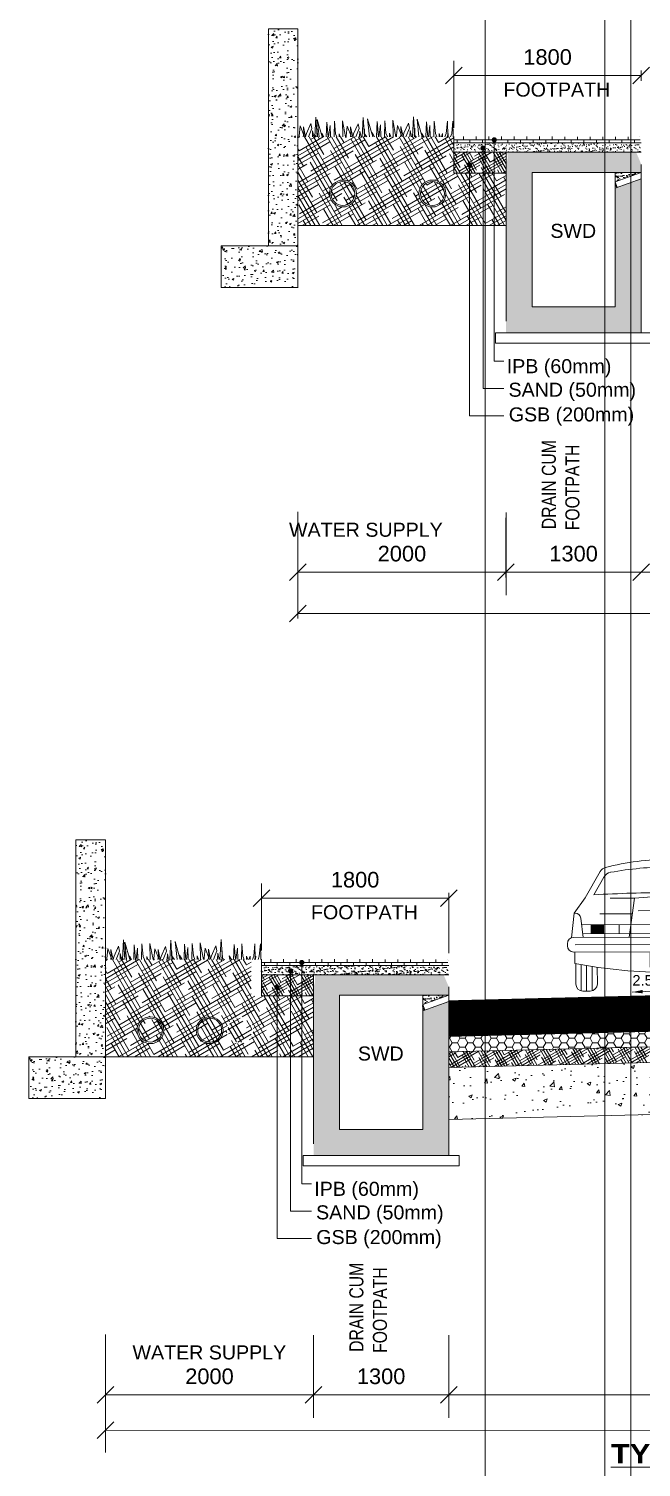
# Model space of a CAD drawing. Header units: inches. Extents: x 1863003 to 1881330, y 133141 to 515800.
# Drawn here: x 1864855 to 1870742, y 423628 to 437448 of the extents above; entities that cross this region are included whole.
import ezdxf

# ---------------------------------------------------------------- set-up
doc = ezdxf.new("R2010")
doc.units = ezdxf.units.IN
doc.header["$MEASUREMENT"] = 0
doc.layers.get('0').update_dxf_attribs({"color": 4, "linetype": 'ELEC_LINE', "lineweight": 13})
doc.layers.get('Defpoints').update_dxf_attribs({"lineweight": 13})
for name, color, linetype, lineweight in [('DIM', 7, 'Continuous', 13), ('DIMEN', 7, 'Continuous', 13), ('HATCH', 252, 'Continuous', 13)]:
    doc.layers.add(name, color=color, linetype=linetype, lineweight=lineweight)
doc.styles.add('AB', font='ariblk.ttf')
doc.styles.add('ARIAL', font='arial.ttf')
doc.styles.get("Standard").update_dxf_attribs({"font": 'romans.shx'})
doc.linetypes.add('ELEC_LINE', pattern='A,12.7,-5.08,["EL",Standard,S=2.54,R=0,X=-2.54,Y=-1.27],-5.08', length=22.86)
doc.dimstyles.get("Standard").update_dxf_attribs({"dimtxt": 180, "dimasz": 160, "dimexe": 50, "dimexo": 50, "dimgap": 100, "dimtad": 1, "dimdec": 0, "dimzin": 0, "dimdsep": 46, "dimtxsty": 'ARIAL', "dimcen": 0.09, "dimclrd": 256, "dimclre": 256, "dimclrt": 256, "dimadec": 0, "dimazin": 0, "dimtm": 1e-09, "dimtfac": 1, "dimtdec": 0, "dimtofl": 0, "dimtmove": 0, "dimatfit": 3, "dimfxl": 0, "dimtolj": 1, "dimtzin": 0, "dimlwd": 9, "dimlwe": -1, "dimarcsym": 0})

# ---------------------------------------------------------------- blocks, each defined once
blk = doc.blocks.new('_Oblique')
at = {"color": 0, "linetype": 'ByBlock', "lineweight": -2}
blk.add_line((-0.5, -0.5), (0.5, 0.5), dxfattribs=at)
blk = doc.blocks.new('*D45')
at = {"layer": 'Defpoints', "color": 0, "ltscale": 0.02}
for p in [(1870742, 432228), (1870742, 432228), (1875742, 432228)]:
    blk.add_point(p, dxfattribs=at)
at = {"layer": 'DIMEN', "lineweight": 9, "ltscale": 0.02}
blk.add_line((1875742, 432228), (1870742, 432228), dxfattribs=at)
at = {"layer": 'DIMEN', "lineweight": 9, "ltscale": 0.02, "xscale": 160, "yscale": 160, "zscale": 160, "rotation": 180}
blk.add_blockref('_Oblique', (1870742, 432228), dxfattribs=at)
at = {"layer": 'DIMEN', "lineweight": 9, "ltscale": 0.02, "xscale": 160, "yscale": 160, "zscale": 160}
blk.add_blockref('_Oblique', (1875742, 432228), dxfattribs=at)
at = {"layer": 'DIMEN', "ltscale": 0.02, "insert": (1873242, 432405), "char_height": 150, "attachment_point": 5, "style": 'ARIAL'}
blk.add_mtext('\\A1;5000', dxfattribs=at)
blk = doc.blocks.new('*D48')
at = {"layer": 'Defpoints', "color": 0, "ltscale": 0.02}
for p in [(1870742, 436999), (1868942, 436899), (1870742, 436899)]:
    blk.add_point(p, dxfattribs=at)
at = {"layer": 'DIMEN', "ltscale": 0.02}
for p, q in [((1868942, 436949), (1868942, 437049)), ((1870742, 436949), (1870742, 437049))]:
    blk.add_line(p, q, dxfattribs=at)
at = {"layer": 'DIMEN', "lineweight": 9, "ltscale": 0.02}
blk.add_line((1868942, 436999), (1870742, 436999), dxfattribs=at)
at = {"layer": 'DIMEN', "lineweight": 9, "ltscale": 0.02, "xscale": 160, "yscale": 160, "zscale": 160, "rotation": 180}
blk.add_blockref('_Oblique', (1868942, 436999), dxfattribs=at)
at = {"layer": 'DIMEN', "lineweight": 9, "ltscale": 0.02, "xscale": 160, "yscale": 160, "zscale": 160}
blk.add_blockref('_Oblique', (1870742, 436999), dxfattribs=at)
at = {"layer": 'DIMEN', "ltscale": 0.02, "insert": (1869842, 437176), "char_height": 150, "attachment_point": 5, "style": 'ARIAL'}
blk.add_mtext('\\A1;1800', dxfattribs=at)
blk = doc.blocks.new('*D49')
at = {"layer": 'Defpoints', "color": 0, "ltscale": 0.02}
for p in [(1869442, 432228), (1870742, 432228), (1870742, 432228)]:
    blk.add_point(p, dxfattribs=at)
at = {"layer": 'DIMEN', "lineweight": 9, "ltscale": 0.02}
blk.add_line((1869442, 432228), (1870742, 432228), dxfattribs=at)
at = {"layer": 'DIMEN', "lineweight": 9, "ltscale": 0.02, "xscale": 160, "yscale": 160, "zscale": 160, "rotation": 180}
blk.add_blockref('_Oblique', (1869442, 432228), dxfattribs=at)
at = {"layer": 'DIMEN', "lineweight": 9, "ltscale": 0.02, "xscale": 160, "yscale": 160, "zscale": 160}
blk.add_blockref('_Oblique', (1870742, 432228), dxfattribs=at)
at = {"layer": 'DIMEN', "ltscale": 0.02, "insert": (1870092, 432405), "char_height": 150, "attachment_point": 5, "style": 'ARIAL'}
blk.add_mtext('\\A1;1300', dxfattribs=at)
blk = doc.blocks.new('*D50')
at = {"layer": 'Defpoints', "color": 0, "ltscale": 0.02}
for p in [(1867442, 432800), (1869442, 432800), (1869442, 432228)]:
    blk.add_point(p, dxfattribs=at)
at = {"layer": 'DIMEN', "ltscale": 0.02}
for p, q in [((1867442, 432750), (1867442, 432178)), ((1869442, 432750), (1869442, 432178))]:
    blk.add_line(p, q, dxfattribs=at)
at = {"layer": 'DIMEN', "lineweight": 9, "ltscale": 0.02}
blk.add_line((1867442, 432228), (1869442, 432228), dxfattribs=at)
at = {"layer": 'DIMEN', "lineweight": 9, "ltscale": 0.02, "xscale": 160, "yscale": 160, "zscale": 160, "rotation": 180}
blk.add_blockref('_Oblique', (1867442, 432228), dxfattribs=at)
at = {"layer": 'DIMEN', "lineweight": 9, "ltscale": 0.02, "xscale": 160, "yscale": 160, "zscale": 160}
blk.add_blockref('_Oblique', (1869442, 432228), dxfattribs=at)
at = {"layer": 'DIMEN', "ltscale": 0.02, "insert": (1868442, 432405), "char_height": 150, "attachment_point": 5, "style": 'ARIAL'}
blk.add_mtext('\\A1;2000', dxfattribs=at)
blk = doc.blocks.new('*D51')
at = {"layer": 'Defpoints', "color": 0, "ltscale": 0.02}
for p in [(1867442, 432063), (1879442, 432063), (1879442, 431831)]:
    blk.add_point(p, dxfattribs=at)
at = {"layer": 'DIMEN', "ltscale": 0.02}
for p, q in [((1867442, 432013), (1867442, 431781)), ((1879442, 432013), (1879442, 431781))]:
    blk.add_line(p, q, dxfattribs=at)
at = {"layer": 'DIMEN', "lineweight": 9, "ltscale": 0.02}
blk.add_line((1867442, 431831), (1879442, 431831), dxfattribs=at)
at = {"layer": 'DIMEN', "lineweight": 9, "ltscale": 0.02, "xscale": 160, "yscale": 160, "zscale": 160, "rotation": 180}
blk.add_blockref('_Oblique', (1867442, 431831), dxfattribs=at)
at = {"layer": 'DIMEN', "lineweight": 9, "ltscale": 0.02, "xscale": 160, "yscale": 160, "zscale": 160}
blk.add_blockref('_Oblique', (1879442, 431831), dxfattribs=at)
at = {"layer": 'DIMEN', "ltscale": 0.02, "insert": (1873442, 432007), "char_height": 150, "attachment_point": 5, "style": 'ARIAL'}
blk.add_mtext('\\A1;12000', dxfattribs=at)
blk = doc.blocks.new('ca')
at = {"color": 8}
for p, q in [((-28.87, 25.62), (-23.64, 34.63)), ((28.87, 25.62), (23.64, 34.63)), ((-25.85, 26.63), (-22.36, 32.7)), ((25.85, 26.63), (22.36, 32.7)), ((-32.64, 20.39), (-28.87, 25.62)), ((-11.87, 25.46), (-20.19, 25.46)), ((-11.87, 25.46), (-13.81, 12.06)), ((0, 26.33), (-11.87, 25.46)), ((0, 26.33), (11.87, 25.46)), ((0, 21.14), (0, 26.33)), ((11.87, 25.46), (13.81, 12.06)), ((11.87, 25.46), (20.19, 25.46)), ((32.64, 20.39), (28.87, 25.62)), ((-33.58, 11.92), (-32.64, 20.39)), ((-32.64, 20.39), (-32.28, 20.39)), ((-12.64, 20.11), (-23.75, 20.11)), ((0, 21.14), (-10.62, 21.14)), ((0, 21.14), (10.62, 21.14)), ((12.64, 20.11), (23.75, 20.11)), ((32.64, 20.39), (32.28, 20.39)), ((33.58, 11.92), (32.64, 20.39)), ((-30.3, 18.62), (-29.57, 12.06)), ((-30.05, 16.33), (0, 16.33)), ((-26.76, 13.26), (-26.76, 16.33)), ((-22.56, 13.26), (-22.56, 16.33)), ((-17.19, 13.26), (-17.19, 16.33)), ((0, 19.41), (0, 12.06)), ((30.05, 16.33), (0, 16.33)), ((17.19, 13.26), (17.19, 16.33)), ((22.56, 13.26), (22.56, 16.33)), ((26.76, 13.26), (26.76, 16.33)), ((30.3, 18.62), (29.57, 12.06)), ((-34.95, 9.21), (-34.95, 9.91)), ((-32.79, 12.06), (0, 12.06)), ((-29.71, 13.26), (0, 13.26)), ((29.71, 13.26), (0, 13.26)), ((32.79, 12.06), (0, 12.06)), ((34.95, 9.21), (34.95, 9.91)), ((-32.79, 7.05), (0, 7.05)), ((-32.41, 7.05), (-32.41, 3.13)), ((-32.26, 9.56), (0, 9.56)), ((-6.6, 1.76), (-6.6, 6.69)), ((-6.6, 6.69), (0, 6.69)), ((32.26, 9.56), (0, 9.56)), ((32.79, 7.05), (0, 7.05)), ((6.6, 6.69), (0, 6.69)), ((6.6, 1.76), (6.6, 6.69)), ((32.41, 7.05), (32.41, 3.13)), ((-32.09, -3.91), (-32.09, 3.06)), ((-30.28, -6.26), (-30.28, 2.73)), ((-28.4, -6.35), (-28.4, 2.4)), ((-26.52, -6.26), (-26.52, 2.09)), ((-24.71, 1.81), (-24.71, -3.91)), ((0, 1.76), (-6.6, 1.76)), ((0, 1.76), (6.6, 1.76)), ((24.71, 1.81), (24.71, -3.91)), ((26.52, -6.26), (26.52, 2.09)), ((28.4, -6.35), (28.4, 2.4)), ((30.28, -6.26), (30.28, 2.73)), ((32.09, -3.91), (32.09, 3.06)), ((-27.15, -6.35), (-29.66, -6.35)), ((27.15, -6.35), (29.66, -6.35))]:
    blk.add_line(p, q, dxfattribs=at)
for centre, radius, start, end in [((-21.11, 33.15), 2.93, 104.0557, 149.858), ((0, -51.16), 89.85, 90, 104.0557), ((0, -77.34), 113.45, 90, 100.1965), ((0, -51.16), 89.85, 75.9443, 90), ((0, -77.34), 113.45, 79.8035, 90), ((21.11, 33.15), 2.93, 30.142, 75.9443), ((-19.5, 31.06), 3.3, 100.1965, 150.1888), ((19.5, 31.06), 3.3, 29.8112, 79.8035), ((0, -444.78), 472.11, 90, 93.1382), ((0, -444.78), 472.11, 86.8618, 90), ((-32.28, 18.4), 1.99, 6.3627, 90), ((32.28, 18.4), 1.99, 90, 173.6373), ((-32.79, 9.91), 2.16, 90, 180), ((32.79, 9.91), 2.16, 0, 90), ((-32.79, 9.21), 2.16, 180, 270), ((32.79, 9.21), 2.16, 270, 0), ((0, 169.59), 169.59, 258.9833, 270), ((0, 169.59), 169.59, 270, 281.0167), ((-29.66, -3.91), 2.44, 180, 270), ((-27.15, -3.91), 2.44, 270, 0), ((27.15, -3.91), 2.44, 180, 270), ((29.66, -3.91), 2.44, 270, 0)]:
    blk.add_arc(centre, radius, start, end, dxfattribs=at)
for points in [[(-22.56, 13.26), (-22.56, 16.33), (-26.76, 13.26), (-26.76, 16.33)], [(22.56, 13.26), (22.56, 16.33), (26.76, 13.26), (26.76, 16.33)]]:
    blk.add_solid(points, dxfattribs=at)
blk = doc.blocks.new('*D53')
at = {"layer": 'Defpoints', "color": 0, "ltscale": 0.02}
for p in [(1868892, 424323), (1868892, 424323), (1875892, 424323)]:
    blk.add_point(p, dxfattribs=at)
at = {"layer": 'DIMEN', "lineweight": 9, "ltscale": 0.02}
blk.add_line((1875892, 424323), (1868892, 424323), dxfattribs=at)
at = {"layer": 'DIMEN', "lineweight": 9, "ltscale": 0.02, "xscale": 160, "yscale": 160, "zscale": 160, "rotation": 180}
blk.add_blockref('_Oblique', (1868892, 424323), dxfattribs=at)
at = {"layer": 'DIMEN', "lineweight": 9, "ltscale": 0.02, "xscale": 160, "yscale": 160, "zscale": 160}
blk.add_blockref('_Oblique', (1875892, 424323), dxfattribs=at)
at = {"layer": 'DIMEN', "ltscale": 0.02, "insert": (1872392, 424499), "char_height": 150, "attachment_point": 5, "style": 'ARIAL'}
blk.add_mtext('\\A1;7000', dxfattribs=at)
blk = doc.blocks.new('*D54')
at = {"layer": 'Defpoints', "color": 0, "ltscale": 0.02}
for p in [(1865592, 424324), (1879592, 424323), (1879592, 423982)]:
    blk.add_point(p, dxfattribs=at)
at = {"layer": 'DIMEN', "ltscale": 0.02}
for p, q in [((1865592, 424274), (1865592, 423933)), ((1879592, 424273), (1879592, 423932))]:
    blk.add_line(p, q, dxfattribs=at)
at = {"layer": 'DIMEN', "lineweight": 9, "ltscale": 0.02}
blk.add_line((1865592, 423983), (1879592, 423982), dxfattribs=at)
at = {"layer": 'DIMEN', "lineweight": 9, "ltscale": 0.02, "xscale": 160, "yscale": 160, "zscale": 160}
for p, rotation in [((1865592, 423983), 179.9944418493979), ((1879592, 423982), 359.9944418493979)]:
    blk.add_blockref('_Oblique', p, dxfattribs=dict(at, rotation=rotation))
at = {"layer": 'DIMEN', "ltscale": 0.02, "insert": (1872392, 424160), "char_height": 150, "attachment_point": 5, "rotation": 359.9944, "style": 'ARIAL'}
blk.add_mtext('\\A1;14000 ROW', dxfattribs=at)
blk = doc.blocks.new('*D55')
at = {"layer": 'Defpoints', "color": 0, "ltscale": 0.02}
for p in [(1867592, 424324), (1868892, 424324), (1868892, 424324)]:
    blk.add_point(p, dxfattribs=at)
at = {"layer": 'DIMEN', "lineweight": 9, "ltscale": 0.02}
blk.add_line((1867592, 424324), (1868892, 424324), dxfattribs=at)
at = {"layer": 'DIMEN', "lineweight": 9, "ltscale": 0.02, "xscale": 160, "yscale": 160, "zscale": 160, "rotation": 180}
blk.add_blockref('_Oblique', (1867592, 424324), dxfattribs=at)
at = {"layer": 'DIMEN', "lineweight": 9, "ltscale": 0.02, "xscale": 160, "yscale": 160, "zscale": 160}
blk.add_blockref('_Oblique', (1868892, 424324), dxfattribs=at)
at = {"layer": 'DIMEN', "ltscale": 0.02, "insert": (1868242, 424501), "char_height": 150, "attachment_point": 5, "style": 'ARIAL'}
blk.add_mtext('\\A1;1300', dxfattribs=at)
blk = doc.blocks.new('*D56')
at = {"layer": 'Defpoints', "color": 0, "ltscale": 0.02}
for p in [(1865592, 424896), (1867592, 424896), (1867592, 424324)]:
    blk.add_point(p, dxfattribs=at)
at = {"layer": 'DIMEN', "ltscale": 0.02}
for p, q in [((1865592, 424846), (1865592, 424274)), ((1867592, 424846), (1867592, 424274))]:
    blk.add_line(p, q, dxfattribs=at)
at = {"layer": 'DIMEN', "lineweight": 9, "ltscale": 0.02}
blk.add_line((1865592, 424324), (1867592, 424324), dxfattribs=at)
at = {"layer": 'DIMEN', "lineweight": 9, "ltscale": 0.02, "xscale": 160, "yscale": 160, "zscale": 160, "rotation": 180}
blk.add_blockref('_Oblique', (1865592, 424324), dxfattribs=at)
at = {"layer": 'DIMEN', "lineweight": 9, "ltscale": 0.02, "xscale": 160, "yscale": 160, "zscale": 160}
blk.add_blockref('_Oblique', (1867592, 424324), dxfattribs=at)
at = {"layer": 'DIMEN', "ltscale": 0.02, "insert": (1866592, 424501), "char_height": 150, "attachment_point": 5, "style": 'ARIAL'}
blk.add_mtext('\\A1;2000', dxfattribs=at)
blk = doc.blocks.new('*D340')
at = {"layer": 'Defpoints', "color": 0, "ltscale": 0.02}
for p in [(1867092, 428995), (1868892, 429096), (1868892, 428995)]:
    blk.add_point(p, dxfattribs=at)
at = {"layer": 'DIMEN', "ltscale": 0.02}
for p, q in [((1867092, 429045), (1867092, 429146)), ((1868892, 429045), (1868892, 429146))]:
    blk.add_line(p, q, dxfattribs=at)
at = {"layer": 'DIMEN', "lineweight": 9, "ltscale": 0.02}
blk.add_line((1867092, 429096), (1868892, 429096), dxfattribs=at)
at = {"layer": 'DIMEN', "lineweight": 9, "ltscale": 0.02, "xscale": 160, "yscale": 160, "zscale": 160, "rotation": 180}
blk.add_blockref('_Oblique', (1867092, 429096), dxfattribs=at)
at = {"layer": 'DIMEN', "lineweight": 9, "ltscale": 0.02, "xscale": 160, "yscale": 160, "zscale": 160}
blk.add_blockref('_Oblique', (1868892, 429096), dxfattribs=at)
at = {"layer": 'DIMEN', "ltscale": 0.02, "insert": (1867992, 429272), "char_height": 150, "attachment_point": 5, "style": 'ARIAL'}
blk.add_mtext('\\A1;1800', dxfattribs=at)

msp = doc.modelspace()

# ---------------------------------------------------------------- hatches: boundary and pattern name
at = {"layer": 'DIM', "linetype": 'Continuous'}
h = msp.add_hatch(dxfattribs=at)
h.set_pattern_fill('AR-CONC')
h.set_pattern_definition([(50, (4250, -76165.73), (182.184669, -15.939086), [19.05, -209.55]), (355, (4250, -76165.73), (-35.243421, 191.056845), [15.24, -167.640584]), (100.451445, (4265.18, -76167.06), (146.941247, 175.117752), [16.190009, -178.090245]), (46.1842, (4250, -76114.93), (271.07904, -42.042328), [28.575, -314.325]), (96.635558, (4272.6, -76118.44), (237.404134, 247.426125), [24.285023, -267.13561]), (351.184151, (4250, -76114.93), (237.404134, 247.426125), [22.859967, -251.45973]), (21, (4275.4, -76127.63), (151.614391, -102.265198), [19.05, -209.55]), (326, (4275.4, -76127.63), (61.802028, 184.187966), [15.24, -167.64]), (71.451445, (4288.03, -76136.16), (213.41642, 81.922769), [16.190009, -178.089938]), (37.5, (4250, -76165.734), (3.0886033, 84.5550389), [0, -165.608, 0, -170.18, 0, -168.275]), (7.5, (4250, -76165.73), (66.8196625, 100.180575), [0, -97.028, 0, -161.798, 0, -64.135]), (327.5, (4193.36, -76165.734), (135.5905952, -5.728744), [0, -63.5, 0, -198.12, 0, -262.89]), (317.5, (4167.96, -76165.73), (148.1291814, 25.426491), [0, -82.55, 0, -131.572, 0, -186.69])])
h.paths.add_polyline_path([(1867442.3, 435364.4), (1866704.8, 435364.4), (1866704.8, 434962), (1867442.3, 434962)])
h.paths.add_polyline_path([(1867442.3, 437448.4), (1867157.8, 437448.4), (1867157.8, 435364.4), (1867442.3, 435364.4)])
at = {"layer": 'DIM', "linetype": 'Continuous', "ltscale": 0.02}
h = msp.add_hatch(dxfattribs=at)
h.set_pattern_fill('HOUND', color=31, scale=600, angle=30, style=0)
h.paths.add_polyline_path([(1869442.3, 435557), (1869442.3, 436062.1), (1868942.3, 436062.1), (1868942.3, 436410.4), (1867969.4, 436410.4), (1867968.9, 436408.4), (1867968.4, 436410.4), (1867515.8, 436410.4), (1867515.6, 436409.7), (1867515.4, 436410.4), (1867442.3, 436410.4), (1867442.3, 435557)])
h.paths.add_polyline_path([(1868003.9, 435865.7, -1), (1867745.5, 435865.7, -1)], flags=16)
h.paths.add_polyline_path([(1867989.9, 435865.7, -1), (1867759.5, 435865.7, -1)], flags=0)
h.paths.add_polyline_path([(1868864.2, 435865.7, -1), (1868605.7, 435865.7, -1)], flags=16)
h.paths.add_polyline_path([(1868850.2, 435865.7, -1), (1868619.7, 435865.7, -1)], flags=0)
at = {"layer": 'DIM', "linetype": 'Continuous'}
h = msp.add_hatch(dxfattribs=at)
h.set_pattern_fill('AR-BRSTD', scale=0.6)
h.set_pattern_definition([(0, (1950, -75908.123), (0, 40.64508), []), (90, (1950, -75908.123), (-60.96, 40.64508), [40.64508, -40.64508])])
h.paths.add_polyline_path([(1868942.3, 436413.5), (1868942.3, 436353.5), (1870742.3, 436353.5), (1870722.3, 436410.4)])
h = msp.add_hatch(dxfattribs=at)
h.set_pattern_fill('AR-SAND')
h.set_pattern_definition([(37.5, (1950, -75908.123), (-1.6000313, 48.9413237), [0, -38.608, 0, -43.18, 0, -41.275]), (7.5, (1950, -75908.123), (44.9523283, 71.68251), [0, -20.828, 0, -34.798, 0, -13.335]), (327.5, (1918.76, -75908.123), (79.099237, 0.1437185), [0, -12.7, 0, -45.72, 0, -59.69]), (317.5, (1918.76, -75908.12), (76.3556452, 22.2929323), [0, -6.35, 0, -29.972, 0, -34.29])])
h.paths.add_polyline_path([(1868942.3, 436353.5), (1868942.3, 436263.5), (1870742.3, 436263.5), (1870742.3, 436353.5)])
at = {"layer": 'DIM', "linetype": 'Continuous', "ltscale": 0.02}
h = msp.add_hatch(dxfattribs=at)
h.set_pattern_fill('HOUND', color=130, scale=400, angle=30, style=0)
h.set_pattern_definition([(30, (1950, -75908.123), (74.10254038, 71.6506351), [400, -200]), (120, (1950, -75908.123), (28.3493649, -99.10254038), [400, -200])])
h.paths.add_polyline_path([(1868942.3, 436263.5), (1868942.3, 436063.5), (1869442.3, 436063.5), (1869442.3, 436263.5)])
at = {"layer": 'DIM', "linetype": 'Continuous'}
h = msp.add_hatch(dxfattribs=at)
h.set_pattern_fill('AR-CONC', scale=10)
h.set_pattern_definition([(50, (0, 0), (71.7260183, -6.2752135), [7.5, -82.5]), (355, (0, 0), (-13.8751334, 75.2192134), [6, -66]), (100.4514445, (5.98, -0.52), (57.8508847, 68.943999), [6.3740192, -70.1142112]), (46.1842, (0, 20), (106.724133, -16.551928), [11.25, -123.75]), (96.6356355, (8.89, 18.62), (93.4661946, 97.41186), [9.561034, -105.171376]), (351.184164, (0, 20), (93.4661945, 97.41186), [9, -99]), (21, (10, 15), (59.6907052, -40.261889), [7.5, -82.5]), (326, (10, 15), (24.3315332, 72.5150045), [6, -66]), (71.4514447, (14.974, 11.645), (84.0222377, 32.2531153), [6.374019, -70.1142112]), (37.5, (0, 0), (1.21598553, 33.2893854), [0, -65.2, 0, -67, 0, -66.25]), (7.5, (0, 0), (26.30695374, 39.4411712), [0, -38.2, 0, -63.7, 0, -25.25]), (327.5, (-22.3, 0), (53.3822436, -2.25548717), [0, -25, 0, -78, 0, -103.5]), (317.5, (-32.3, 0), (58.3186169, 10.0104982), [0, -32.5, 0, -51.8, 0, -73.5])])
edge = h.paths.add_edge_path()
edge.add_arc((1869275, 436219.4), 182.8, 336.30019, 373.97988)
edge.add_line((1869452.3, 436263.5), (1870692.3, 436263.5))
edge.add_arc((1864762.5, 433673.1), 6470.9, 22.46612, 23.5977, ccw=False)
edge.add_line((1870742.3, 436145.9), (1870742.3, 436066))
edge.add_line((1870742.3, 436066), (1869692.3, 436066))
edge.add_line((1869692.3, 436066), (1869692.3, 434776.4))
edge.add_line((1869692.3, 434776.4), (1870492.3, 434776.4))
edge.add_line((1870492.3, 434776.4), (1870492.3, 435917.7))
edge.add_line((1870492.3, 435917.7), (1870742.3, 436005.9))
edge.add_line((1870742.3, 436005.9), (1870742.3, 434526.4))
edge.add_line((1870742.3, 434526.4), (1869442.3, 434526.4))
edge.add_line((1869442.3, 434526.4), (1869442.3, 436145.9))
h = msp.add_hatch(dxfattribs=at)
h.set_pattern_fill('AR-CONC', scale=10)
h.set_pattern_definition([(50, (-150, -62669.727), (71.7260183, -6.2752135), [7.5, -82.5]), (355, (-150, -62669.73), (-13.8751334, 75.2192134), [6, -66]), (100.4514445, (-144.02, -62670.25), (57.8508847, 68.943999), [6.3740192, -70.1142112]), (46.1842, (-150, -62649.73), (106.724133, -16.551928), [11.25, -123.75]), (96.6356355, (-141.11, -62651.11), (93.4661946, 97.41186), [9.561034, -105.171376]), (351.184164, (-150, -62649.73), (93.4661945, 97.41186), [9, -99]), (21, (-140, -62654.727), (59.6907052, -40.261889), [7.5, -82.5]), (326, (-140, -62654.73), (24.3315332, 72.5150045), [6, -66]), (71.4514447, (-135.026, -62658.08), (84.0222377, 32.2531153), [6.374019, -70.1142112]), (37.5, (-150, -62669.727), (1.21598553, 33.2893854), [0, -65.2, 0, -67, 0, -66.25]), (7.5, (-150, -62669.727), (26.30695374, 39.4411712), [0, -38.2, 0, -63.7, 0, -25.25]), (327.5, (-172.3, -62669.727), (53.3822436, -2.25548717), [0, -25, 0, -78, 0, -103.5]), (317.5, (-182.3, -62669.727), (58.3186169, 10.0104982), [0, -32.5, 0, -51.8, 0, -73.5])])
h.paths.add_polyline_path([(1870742.3, 436066), (1870492.3, 435977.7), (1870492.3, 436066)])
h = msp.add_hatch(dxfattribs=at)
h.set_pattern_fill('AR-CONC')
h.set_pattern_definition([(50, (2400, -83957.54), (182.184669, -15.939086), [19.05, -209.55]), (355, (2400, -83957.54), (-35.243421, 191.056845), [15.24, -167.640584]), (100.451445, (2415.18, -83958.86), (146.941247, 175.117752), [16.190009, -178.090245]), (46.1842, (2400, -83906.74), (271.07904, -42.042328), [28.575, -314.325]), (96.635558, (2422.6, -83910.24), (237.404134, 247.426125), [24.285023, -267.13561]), (351.184151, (2400, -83906.74), (237.404134, 247.426125), [22.859967, -251.45973]), (21, (2425.4, -83919.44), (151.614391, -102.265198), [19.05, -209.55]), (326, (2425.4, -83919.44), (61.802028, 184.187966), [15.24, -167.64]), (71.451445, (2438.03, -83927.96), (213.41642, 81.922769), [16.190009, -178.089938]), (37.5, (2400, -83957.536), (3.0886033, 84.5550389), [0, -165.608, 0, -170.18, 0, -168.275]), (7.5, (2400, -83957.54), (66.8196625, 100.180575), [0, -97.028, 0, -161.798, 0, -64.135]), (327.5, (2343.36, -83957.536), (135.5905952, -5.728744), [0, -63.5, 0, -198.12, 0, -262.89]), (317.5, (2317.96, -83957.54), (148.1291814, 25.426491), [0, -82.55, 0, -131.572, 0, -186.69])])
h.paths.add_polyline_path([(1865592.3, 427572.6), (1864854.8, 427572.6), (1864854.8, 427170.2), (1865592.3, 427170.2)])
h.paths.add_polyline_path([(1865592.3, 429656.6), (1865307.8, 429656.6), (1865307.8, 427572.6), (1865592.3, 427572.6)])
at = {"layer": 'DIM', "linetype": 'Continuous', "ltscale": 0.02}
h = msp.add_hatch(dxfattribs=at)
h.set_pattern_fill('HOUND', color=31, scale=600, angle=30, style=0)
h.set_pattern_definition([(30, (-1400, -57875.406), (111.1538106, 107.47595264), [600, -300]), (120, (-1400, -57875.406), (42.52404736, -148.6538106), [600, -300])])
h.paths.add_polyline_path([(1866153.9, 427827, -1), (1865895.5, 427827, -1)], flags=16)
h.paths.add_polyline_path([(1866139.9, 427827, -1), (1865909.5, 427827, -1)], flags=0)
h.paths.add_polyline_path([(1867014.2, 427827, -1), (1866755.7, 427827, -1)], flags=16)
h.paths.add_polyline_path([(1867000.2, 427827, -1), (1866769.7, 427827, -1)], flags=0)
edge = h.paths.add_edge_path()
edge.add_line((1865592.3, 428506.5), (1865592.3, 427572.6))
edge.add_line((1865592.3, 427572.6), (1867592.3, 427572.6))
edge.add_line((1867592.3, 427572.6), (1867592.3, 428155.1))
edge.add_line((1867592.3, 428155.1), (1867002.3, 428155.1))
edge.add_arc((1867002.3, 428165.1), 10, 180, 270, ccw=False)
edge.add_line((1866992.3, 428165.1), (1866992.3, 428506.5))
edge.add_line((1866992.3, 428506.5), (1866119.4, 428506.5))
edge.add_line((1866119.4, 428506.5), (1866118.9, 428504.5))
edge.add_line((1866118.9, 428504.5), (1866118.4, 428506.5))
edge.add_line((1866118.4, 428506.5), (1865665.8, 428506.5))
edge.add_line((1865665.8, 428506.5), (1865665.6, 428505.7))
edge.add_line((1865665.6, 428505.7), (1865665.4, 428506.5))
edge.add_line((1865665.4, 428506.5), (1865592.3, 428506.5))
at = {"layer": 'DIM', "linetype": 'Continuous'}
h = msp.add_hatch(dxfattribs=at)
h.set_pattern_fill('AR-BRSTD', scale=0.6)
h.set_pattern_definition([(0, (100, -83811.87), (0, 40.64508), []), (90, (100, -83811.87), (-60.96, 40.64508), [40.64508, -40.64508])])
h.paths.add_polyline_path([(1867092.3, 428509.8), (1867092.3, 428449.8), (1868892.3, 428449.8), (1868872.3, 428506.7)])
h = msp.add_hatch(dxfattribs=at)
h.set_pattern_fill('AR-SAND')
h.set_pattern_definition([(37.5, (100, -83811.87), (-1.6000313, 48.9413237), [0, -38.608, 0, -43.18, 0, -41.275]), (7.5, (100, -83811.87), (44.9523283, 71.68251), [0, -20.828, 0, -34.798, 0, -13.335]), (327.5, (68.76, -83811.87), (79.099237, 0.1437185), [0, -12.7, 0, -45.72, 0, -59.69]), (317.5, (68.76, -83811.87), (76.3556452, 22.2929323), [0, -6.35, 0, -29.972, 0, -34.29])])
h.paths.add_polyline_path([(1867092.3, 428449.8), (1867092.3, 428359.8), (1868892.3, 428359.8), (1868892.3, 428449.8)])
at = {"layer": 'DIM', "linetype": 'Continuous', "ltscale": 0.02}
h = msp.add_hatch(dxfattribs=at)
h.set_pattern_fill('HOUND', color=130, scale=400, angle=30, style=0)
h.set_pattern_definition([(30, (100, -83811.87), (74.10254038, 71.6506351), [400, -200]), (120, (100, -83811.87), (28.3493649, -99.10254038), [400, -200])])
h.paths.add_polyline_path([(1867092.3, 428359.8), (1867092.3, 428159.8), (1867592.3, 428159.8), (1867592.3, 428359.8)])
at = {"layer": 'DIM', "linetype": 'Continuous'}
h = msp.add_hatch(dxfattribs=at)
h.set_pattern_fill('AR-CONC', scale=10)
h.set_pattern_definition([(50, (-1850, -7903.746), (71.7260183, -6.2752135), [7.5, -82.5]), (355, (-1850, -7903.746), (-13.8751334, 75.2192134), [6, -66]), (100.4514445, (-1844.02, -7904.27), (57.8508847, 68.943999), [6.3740192, -70.1142112]), (46.1842, (-1850, -7883.75), (106.724133, -16.551928), [11.25, -123.75]), (96.6356355, (-1841.11, -7885.13), (93.4661946, 97.41186), [9.561034, -105.171376]), (351.184164, (-1850, -7883.75), (93.4661945, 97.41186), [9, -99]), (21, (-1840, -7888.746), (59.6907052, -40.261889), [7.5, -82.5]), (326, (-1840, -7888.746), (24.3315332, 72.5150045), [6, -66]), (71.4514447, (-1835.026, -7892.1), (84.0222377, 32.2531153), [6.374019, -70.1142112]), (37.5, (-1850, -7903.746), (1.21598553, 33.2893854), [0, -65.2, 0, -67, 0, -66.25]), (7.5, (-1850, -7903.746), (26.30695374, 39.4411712), [0, -38.2, 0, -63.7, 0, -25.25]), (327.5, (-1872.3, -7903.746), (53.3822436, -2.25548717), [0, -25, 0, -78, 0, -103.5]), (317.5, (-1882.3, -7903.746), (58.3186169, 10.0104982), [0, -32.5, 0, -51.8, 0, -73.5])])
edge = h.paths.add_edge_path()
edge.add_arc((1867425, 428315.6), 182.8, 336.30019, 373.97988)
edge.add_line((1867602.3, 428359.8), (1868842.3, 428359.8))
edge.add_arc((1862912.5, 425769.4), 6470.9, 22.46612, 23.5977, ccw=False)
edge.add_line((1868892.3, 428242.2), (1868892.3, 428162.2))
edge.add_line((1868892.3, 428162.2), (1867842.3, 428162.2))
edge.add_line((1867842.3, 428162.2), (1867842.3, 426872.6))
edge.add_line((1867842.3, 426872.6), (1868642.3, 426872.6))
edge.add_line((1868642.3, 426872.6), (1868642.3, 428013.9))
edge.add_line((1868642.3, 428013.9), (1868892.3, 428102.2))
edge.add_line((1868892.3, 428102.2), (1868892.3, 426622.6))
edge.add_line((1868892.3, 426622.6), (1867592.3, 426622.6))
edge.add_line((1867592.3, 426622.6), (1867592.3, 428242.2))
h = msp.add_hatch(dxfattribs=at)
h.set_pattern_fill('AR-CONC', scale=10)
h.set_pattern_definition([(50, (-2000, -70573.473), (71.7260183, -6.2752135), [7.5, -82.5]), (355, (-2000, -70573.47), (-13.8751334, 75.2192134), [6, -66]), (100.4514445, (-1994.02, -70573.996), (57.8508847, 68.943999), [6.3740192, -70.1142112]), (46.1842, (-2000, -70553.47), (106.724133, -16.551928), [11.25, -123.75]), (96.6356355, (-1991.11, -70554.85), (93.4661946, 97.41186), [9.561034, -105.171376]), (351.184164, (-2000, -70553.47), (93.4661945, 97.41186), [9, -99]), (21, (-1990, -70558.473), (59.6907052, -40.261889), [7.5, -82.5]), (326, (-1990, -70558.47), (24.3315332, 72.5150045), [6, -66]), (71.4514447, (-1985.026, -70561.83), (84.0222377, 32.2531153), [6.374019, -70.1142112]), (37.5, (-2000, -70573.473), (1.21598553, 33.2893854), [0, -65.2, 0, -67, 0, -66.25]), (7.5, (-2000, -70573.473), (26.30695374, 39.4411712), [0, -38.2, 0, -63.7, 0, -25.25]), (327.5, (-2022.3, -70573.473), (53.3822436, -2.25548717), [0, -25, 0, -78, 0, -103.5]), (317.5, (-2032.3, -70573.473), (58.3186169, 10.0104982), [0, -32.5, 0, -51.8, 0, -73.5])])
h.paths.add_polyline_path([(1868892.3, 428162.2), (1868642.3, 428074), (1868642.3, 428162.2)])
at = {"layer": 'DIM', "linetype": 'Continuous', "ltscale": 0.02}
h = msp.add_hatch(dxfattribs=at)
h.set_pattern_fill('HONEY', color=31, scale=400, style=0)
h.set_pattern_definition([(0, (0, -84070.84), (75, 43.3012702), [50, -100]), (120, (0, -84070.84), (-75, 43.3012702), [50, -100]), (60, (0, -84070.84), (2e-14, 86.6025404), [-100, 50])])
h.paths.add_polyline_path([(1868892.3, 427768.3), (1872392.3, 427855.8), (1872392.3, 427705.8), (1868892.3, 427618.3)])
h = msp.add_hatch(dxfattribs=at)
h.set_pattern_fill('HOUND', color=130, scale=400, angle=30, style=0)
h.set_pattern_definition([(30, (0, -84070.838), (74.10254038, 71.6506351), [400, -200]), (120, (0, -84070.838), (28.3493649, -99.10254038), [400, -200])])
h.paths.add_polyline_path([(1868892.3, 427618.3), (1872392.3, 427705.8), (1872392.3, 427555.7), (1868892.3, 427468.2)])
h = msp.add_hatch(dxfattribs=at)
h.set_pattern_fill('AR-CONC', scale=50, style=0)
h.set_pattern_definition([(50, (0, -84070.84), (358.63009, -31.376067), [37.5, -412.5]), (355, (0, -84070.84), (-69.37567, 376.09607), [30, -330]), (100.451444, (29.9, -84073.45), (289.254423, 344.719995), [31.870096, -350.571056]), (46.1842, (0, -83970.84), (533.62067, -82.75964), [56.25, -618.75]), (96.635635, (44.47, -83977.73), (467.33097, 487.0593), [47.80517, -525.85688]), (351.184164, (0, -83970.84), (467.33097, 487.0593), [45, -495]), (21, (50, -83995.84), (298.453526, -201.309445), [37.5, -412.5]), (326, (50, -83995.84), (121.657666, 362.57502), [30, -330]), (71.451445, (74.87, -84012.6), (420.11119, 161.265576), [31.870095, -350.571056]), (37.5, (0, -84070.84), (6.079928, 166.446927), [0, -326, 0, -335, 0, -331.25]), (7.5, (0, -84070.84), (131.534769, 197.205856), [0, -191, 0, -318.5, 0, -126.25]), (327.5, (-111.5, -84070.84), (266.911218, -11.277436), [0, -125, 0, -390, 0, -517.5]), (317.5, (-161.5, -84070.84), (291.593085, 50.05249), [0, -162.5, 0, -259, 0, -367.5])])
h.paths.add_polyline_path([(1868892.3, 427468.2), (1872392.3, 427555.7), (1872392.3, 427055.6), (1868892.3, 426968.1)])
at = {"layer": 'HATCH', "linetype": 'Continuous', "ltscale": 0.02}
h = msp.add_hatch(dxfattribs=at)
h.set_pattern_fill('ANSI31', color=141, scale=10)
h.set_pattern_definition([(45, (0, -84070.8381), (-0.8838834765, 0.8838834765), [])])
h.paths.add_polyline_path([(1868892.3, 428100.8), (1868892.3, 428108.4), (1872392.3, 428195.9), (1872392.3, 427855.8), (1868892.3, 427768.3)])

# ---------------------------------------------------------------- linework, layer by layer
at = {"color": 7, "linetype": 'Continuous', "ltscale": 0.02}
for p, q in [((1870742.3, 436263.5), (1869442.3, 436263.5)), ((1870742.3, 434526.4), (1870742.3, 436145.9)), ((1868892.3, 428359.8), (1867592.3, 428359.8)), ((1868892.3, 426622.6), (1868892.3, 428242.2))]:
    msp.add_line(p, q, dxfattribs=at)
at = {"color": 8, "linetype": 'Continuous', "ltscale": 0.02}
for p in [(1869242.3, 502880.9), (1870392.3, 502880.9), (1870642.3, 502880.9)]:
    msp.add_xline(p, (0, 1), dxfattribs=at)
at = {"color": 66, "linetype": 'Continuous', "lineweight": 9, "ltscale": 0.25, "flags": 128}
for points in [[(1867628.3, 436410.4), (1867615.7, 436598.1), (1867606.1, 436410.4)], [(1868081.5, 436410.4), (1868069, 436596.8), (1868059.4, 436410.4)], [(1868161.2, 436410.4), (1868112.1, 436583.4), (1868129.9, 436410.4)], [(1868565.6, 436410.4), (1868552.8, 436602), (1868543, 436410.4)], [(1867504.5, 436410.4), (1867463.4, 436515.1), (1867453.9, 436417.7), (1867453.5, 436410.4)], [(1867544.2, 436410.4), (1867577.1, 436490.8), (1867567.2, 436537.6), (1867524.2, 436441.1), (1867515.6, 436409.7), (1867494.9, 436506.4), (1867497.9, 436439.1), (1867493.2, 436410.4)], [(1867596.2, 436410.4), (1867583.7, 436467.1), (1867582.1, 436410.4)], [(1867625.9, 436445.2), (1867627.4, 436488), (1867629.6, 436410.4)], [(1867675.9, 436410.4), (1867628.2, 436578.2), (1867645.6, 436410.4)], [(1867692.6, 436410.4), (1867671.6, 436445.3), (1867678.9, 436410.4)], [(1867731.8, 436410.4), (1867718.7, 436552.1), (1867713.8, 436410.4)], [(1867754.3, 436410.4), (1867751.2, 436518.7), (1867737, 436410.4)], [(1867816.3, 436410.4), (1867804.5, 436439.7), (1867792.8, 436559.4), (1867789.8, 436410.4)], [(1867899.2, 436410.4), (1867870.2, 436565.2), (1867873.2, 436410.4)], [(1867957.3, 436410.4), (1867916.7, 436513.8), (1867907.2, 436416.5), (1867906.9, 436410.4)], [(1867998, 436410.4), (1868030.4, 436489.5), (1868020.5, 436536.4), (1867977.5, 436439.8), (1867968.9, 436408.4), (1867948.2, 436505.2), (1867951.2, 436437.9), (1867946.7, 436410.4)], [(1868049.2, 436410.4), (1868037, 436465.8), (1868035.4, 436410.4)], [(1868079.2, 436443.9), (1868080.7, 436486.7), (1868082.8, 436410.4)], [(1868179.6, 436410.4), (1868155.4, 436450.5), (1868163.8, 436410.4)], [(1868216.1, 436410.4), (1868202.5, 436557.3), (1868197.4, 436410.4)], [(1868238.2, 436410.4), (1868235, 436523.9), (1868220.1, 436410.4)], [(1868302.2, 436410.4), (1868288.3, 436444.9), (1868276.6, 436564.6), (1868273.5, 436410.4)], [(1868335.2, 436410.4), (1868323.2, 436445.7), (1868323.4, 436410.4)], [(1868384, 436410.4), (1868354, 436570.4), (1868357.1, 436410.4)], [(1868443.2, 436410.4), (1868400.5, 436519.1), (1868391, 436421.7), (1868390.4, 436410.4)], [(1868479.6, 436410.4), (1868514.2, 436494.8), (1868504.3, 436541.6), (1868461.3, 436445), (1868452.7, 436413.6), (1868432, 436510.4), (1868435, 436443.1), (1868429.7, 436410.4)], [(1868534.2, 436410.4), (1868520.8, 436471.1), (1868519.1, 436410.4)], [(1868563, 436449.2), (1868564.5, 436491.9), (1868566.8, 436410.4)], [(1868635.6, 436410.4), (1868587.7, 436579.2), (1868605.1, 436410.4)], [(1868652.7, 436410.4), (1868631, 436446.2), (1868638.5, 436410.4)], [(1868691.4, 436410.4), (1868678.1, 436553.1), (1868673.2, 436410.4)], [(1868713.8, 436410.4), (1868710.7, 436519.7), (1868696.3, 436410.4)], [(1868776.2, 436410.4), (1868764, 436440.7), (1868752.3, 436560.3), (1868749.3, 436410.4)], [(1868854.7, 436410.4), (1868866.9, 436440.7), (1868878.6, 436560.3), (1868881.6, 436410.4)], [(1868908.7, 436410.4), (1868921, 436440.7), (1868932.6, 436560.3), (1868935.7, 436410.4)], [(1867616.8, 436410.4), (1867601.6, 436432), (1867604.8, 436410.4)], [(1867849.6, 436410.4), (1867839.4, 436440.5), (1867839.5, 436410.4)], [(1868104.3, 436410.4), (1868085.4, 436437.2), (1868089.3, 436410.4)], [(1868576.9, 436410.4), (1868561, 436432.9), (1868564.3, 436410.4)], [(1868809.4, 436410.4), (1868798.8, 436441.5), (1868799, 436410.4)], [(1868821.5, 436410.4), (1868832, 436441.5), (1868831.9, 436410.4)], [(1868875.5, 436410.4), (1868886.1, 436441.5), (1868885.9, 436410.4)], [(1865654.5, 428506.5), (1865613.4, 428611.1), (1865603.9, 428513.7), (1865603.5, 428506.5)], [(1865694.2, 428506.5), (1865727.1, 428586.8), (1865717.2, 428633.7), (1865674.2, 428537.1), (1865665.6, 428505.7), (1865644.9, 428602.5), (1865647.9, 428535.1), (1865643.2, 428506.5)], [(1865778.3, 428506.5), (1865765.7, 428694.1), (1865756.1, 428506.5)], [(1865775.9, 428541.2), (1865777.4, 428584), (1865779.6, 428506.5)], [(1865825.9, 428506.5), (1865778.2, 428674.3), (1865795.6, 428506.5)], [(1865881.8, 428506.5), (1865868.7, 428648.2), (1865863.8, 428506.5)], [(1865904.3, 428506.5), (1865901.2, 428614.7), (1865887, 428506.5)], [(1865966.3, 428506.5), (1865954.5, 428535.7), (1865942.8, 428655.4), (1865939.8, 428506.5)], [(1866049.2, 428506.5), (1866020.2, 428661.3), (1866023.2, 428506.5)], [(1866107.3, 428506.5), (1866066.7, 428609.9), (1866057.2, 428512.5), (1866056.9, 428506.5)], [(1866148, 428506.5), (1866180.4, 428585.6), (1866170.5, 428632.4), (1866127.5, 428535.9), (1866118.9, 428504.5), (1866098.2, 428601.2), (1866101.2, 428533.9), (1866096.7, 428506.5)], [(1866231.5, 428506.5), (1866219, 428692.9), (1866209.4, 428506.5)], [(1866229.2, 428540), (1866230.7, 428582.8), (1866232.8, 428506.5)], [(1866311.2, 428506.5), (1866262.1, 428679.5), (1866279.9, 428506.5)], [(1866366.1, 428506.5), (1866352.5, 428653.4), (1866347.4, 428506.5)], [(1866388.2, 428506.5), (1866385, 428620), (1866370.1, 428506.5)], [(1866452.2, 428506.5), (1866438.3, 428541), (1866426.6, 428660.6), (1866423.5, 428506.5)], [(1866534, 428506.5), (1866504, 428666.5), (1866507.1, 428506.5)], [(1866593.2, 428506.5), (1866550.5, 428615.1), (1866541, 428517.7), (1866540.4, 428506.5)], [(1866629.6, 428506.5), (1866664.2, 428590.8), (1866654.3, 428637.7), (1866611.3, 428541.1), (1866602.7, 428509.7), (1866582, 428606.5), (1866585, 428539.1), (1866579.7, 428506.5)], [(1866684.2, 428506.5), (1866670.8, 428567.1), (1866669.1, 428506.5)], [(1866715.6, 428506.5), (1866702.8, 428698.1), (1866693, 428506.5)], [(1866713, 428545.2), (1866714.5, 428588), (1866716.8, 428506.5)], [(1866841.4, 428506.7), (1866828.1, 428649.3), (1866823.2, 428506.7)], [(1866863.8, 428506.7), (1866860.7, 428615.9), (1866846.3, 428506.7)], [(1866926.2, 428506.7), (1866914, 428536.9), (1866902.3, 428656.6), (1866899.3, 428506.7)], [(1867004.7, 428506.7), (1867016.9, 428536.9), (1867028.6, 428656.6), (1867031.6, 428506.7)], [(1867058.7, 428506.7), (1867071, 428536.9), (1867082.6, 428656.6), (1867085.7, 428506.7)], [(1865746.2, 428506.5), (1865733.7, 428563.1), (1865732.1, 428506.5)], [(1865766.8, 428506.5), (1865751.6, 428528), (1865754.8, 428506.5)], [(1865842.6, 428506.5), (1865821.6, 428541.3), (1865828.9, 428506.5)], [(1865999.6, 428506.5), (1865989.4, 428536.5), (1865989.5, 428506.5)], [(1866199.2, 428506.5), (1866187, 428561.9), (1866185.4, 428506.5)], [(1866254.3, 428506.5), (1866235.4, 428533.2), (1866239.3, 428506.5)], [(1866329.6, 428506.5), (1866305.4, 428546.5), (1866313.8, 428506.5)], [(1866485.2, 428506.5), (1866473.2, 428541.8), (1866473.4, 428506.5)], [(1866726.9, 428506.5), (1866711, 428529), (1866714.3, 428506.5)], [(1866802.7, 428506.7), (1866781, 428542.5), (1866788.5, 428506.7)], [(1866959.4, 428506.7), (1866948.8, 428537.7), (1866949, 428506.7)], [(1866971.5, 428506.7), (1866982, 428537.7), (1866981.9, 428506.7)], [(1867025.5, 428506.7), (1867036.1, 428537.7), (1867035.9, 428506.7)]]:
    msp.add_lwpolyline(points, dxfattribs=at)
at = {"color": 7, "linetype": 'Continuous', "ltscale": 0.02}
for points in [[(1868942.3, 436062.1), (1869442.3, 436062.1)], [(1867092.3, 428158.4), (1867592.3, 428158.4)]]:
    msp.add_lwpolyline(points, dxfattribs=at)
for points in [[(1870492.3, 435977.7, 0.3078641), (1870511.2, 435924.3), (1870492.3, 435977.7), (1870742.3, 436066), (1869692.3, 436066), (1869692.3, 434776.4), (1870492.3, 434776.4), (1870492.3, 436066)], [(1868642.3, 428074, 0.3078641), (1868661.2, 428020.6), (1868642.3, 428074), (1868892.3, 428162.2), (1867842.3, 428162.2), (1867842.3, 426872.6), (1868642.3, 426872.6), (1868642.3, 428162.2)]]:
    msp.add_lwpolyline(points, format="xyb", dxfattribs=at)
for points in [[(1869342.3, 434526.4), (1869342.3, 434426.4), (1870842.3, 434426.4), (1870842.3, 434526.4)], [(1867492.3, 426622.6), (1867492.3, 426522.6), (1868992.3, 426522.6), (1868992.3, 426622.6)]]:
    msp.add_lwpolyline(points, close=True, dxfattribs=at)
at = {"color": 8, "linetype": 'Continuous', "ltscale": 0.02}
for points in [[(1867442.3, 432015.3), (1867442.3, 432807.6)], [(1869442.3, 432007.7), (1869442.3, 432800.1)], [(1865592.3, 423770.1), (1865592.3, 424903.9)], [(1867592.3, 424104), (1867592.3, 424896.4)], [(1868892.3, 424104), (1868892.3, 424896.4)], [(1868892.3, 424104), (1868892.3, 424896.4)]]:
    msp.add_lwpolyline(points, dxfattribs=at)
at = {"color": 6, "linetype": 'Continuous', "ltscale": 0.02}
for points in [[(1872392.3, 428195.9), (1868892.3, 428108.4)], [(1872392.3, 427855.8), (1868892.3, 427768.3)], [(1872392.3, 427705.8), (1868892.3, 427618.3)], [(1872392.3, 427555.7), (1868892.3, 427468.2)], [(1872404.8, 427055.9), (1868892.3, 426968.1), (1868892.3, 427050.8)]]:
    msp.add_lwpolyline(points, dxfattribs=at)
at = {"layer": 'DIM', "color": 7, "linetype": 'Continuous'}
for p, q in [((1869442.3, 436263.5), (1869442.3, 434638.5)), ((1867592.3, 428359.8), (1867592.3, 426734.8))]:
    msp.add_line(p, q, dxfattribs=at)
for points in [[(1867442.3, 435364.4), (1867442.3, 437448.4), (1867157.8, 437448.4), (1867157.8, 435364.4)], [(1868942.3, 436413.5), (1868942.3, 436062.1)], [(1870742.3, 436353.5), (1868942.3, 436353.5)], [(1869442.3, 436263.5), (1868942.3, 436263.5)], [(1867442.3, 436155.9), (1867442.3, 435364.4)], [(1870742.3, 436005.9), (1870492.3, 435917.7)], [(1869442.3, 435557), (1867442.3, 435557)], [(1867442.3, 435364.4), (1866704.8, 435364.4), (1866704.8, 434962), (1867442.3, 434962), (1867442.3, 435364.4)], [(1865592.3, 427572.6), (1865592.3, 429656.6), (1865307.8, 429656.6), (1865307.8, 427572.6)], [(1867092.3, 428509.8), (1867092.3, 428158.4)], [(1868892.3, 428449.8), (1867092.3, 428449.8)], [(1865592.3, 428364.1), (1865592.3, 427572.6)], [(1867592.3, 428359.8), (1867092.3, 428359.8)], [(1868892.3, 428102.2), (1868642.3, 428013.9)], [(1865592.3, 427572.6), (1864854.8, 427572.6), (1864854.8, 427170.2), (1865592.3, 427170.2), (1865592.3, 427572.6)], [(1867592.3, 427572.6), (1865592.3, 427572.6)]]:
    msp.add_lwpolyline(points, dxfattribs=at)
at = {"layer": 'DIM', "color": 8, "linetype": 'Continuous'}
for points in [[(1868942.3, 436495.4), (1868942.3, 437141.6)], [(1867092.3, 428591.7), (1867092.3, 429237.8)], [(1868892.3, 428565.7), (1868892.3, 429096.1)]]:
    msp.add_lwpolyline(points, dxfattribs=at)
at = {"layer": 'DIM', "color": 7, "linetype": 'Continuous', "const_width": 0.2}
for points in [[(1867442.3, 436410.4), (1870722.3, 436410.4, -0.4142136), (1870742.3, 436390.4), (1870742.3, 436145.9)], [(1865592.3, 428506.7), (1868872.3, 428506.7, -0.4142136), (1868892.3, 428486.7), (1868892.3, 428242.2)]]:
    msp.add_lwpolyline(points, format="xyb", dxfattribs=at)
at = {"layer": 'DIM', "color": 7, "linetype": 'Continuous'}
for centre, radius in [((1867874.7, 435865.7), 129.2), ((1867874.7, 435865.7), 115.2), ((1868734.9, 435865.7), 129.2), ((1868734.9, 435865.7), 115.2), ((1866024.7, 427827), 129.2), ((1866024.7, 427827), 115.2), ((1866593.9, 427827), 129.2), ((1866593.9, 427827), 115.2)]:
    msp.add_circle(centre, radius, dxfattribs=at)

# ---------------------------------------------------------------- block references
at = {"layer": 'DIM', "color": 7, "linetype": 'Continuous', "xscale": 28.04577624273334, "yscale": 28.04577624273334, "zscale": 28.04577624273334, "rotation": 0.1542392016107282}
msp.add_blockref('ca', (1871013.3, 428383), dxfattribs=at)

# ---------------------------------------------------------------- texts
at = {"layer": 'DIMEN', "linetype": 'Continuous', "style": 'ARIAL'}
for s, height, p in [('FOOTPATH', 135, (1869417.8, 436796.8)), ('SWD', 135, (1869868.8, 435439.2)), ('IPB (60mm)', 135, (1869449.5, 434139.3)), ('SAND (50mm)', 135, (1869466.5, 433913.1)), ('GSB (200mm)', 135, (1869469, 433675.8)), ('WATER SUPPLY', 135, (1867356.8, 432567.7)), ('FOOTPATH', 135, (1867567.8, 428893)), ('2.5%%%', 101.25, (1870656.7, 428255.2)), ('SWD', 135, (1868018.8, 427535.5)), ('IPB (60mm)', 135, (1867599.5, 426235.5)), ('SAND (50mm)', 135, (1867616.5, 426009.4)), ('GSB (200mm)', 135, (1867619, 425772)), ('WATER SUPPLY', 135, (1865852.1, 424663.9))]:
    msp.add_text(s, height=height, dxfattribs=at).set_placement(p)
at = {"layer": 'DIMEN', "linetype": 'Continuous', "style": 'ARIAL', "width": 0.8}
for s, p in [('DRAIN CUM', (1869921.4, 432640.7)), ('FOOTPATH', (1870147.9, 432630.6)), ('DRAIN CUM', (1868071.4, 424737)), ('FOOTPATH', (1868297.9, 424726.9))]:
    msp.add_text(s, height=135, rotation=90, dxfattribs=at).set_placement(p)
at = {"layer": 'DIMEN', "style": 'AB'}
msp.add_text("%%UTYPICAL CROSS SECTION-13''", height=185.625, dxfattribs=at).set_placement((1870450.7, 423665.3))

# ---------------------------------------------------------------- dimensions: what is measured, and where the dimension line sits
at = {"layer": 'DIMEN', "ltscale": 0.02}
for p1, p2, distance, picture, middle in [((1868942.3, 436898.8), (1870742.3, 436898.8), 100.6, '*D48', (1869842.3, 437176.1)), ((1867442.3, 432800.1), (1869442.3, 432800.1), -572.2, '*D50', (1868442.3, 432404.5)), ((1869442.3, 432227.9), (1870742.3, 432227.9), 0, '*D49', (1870092.3, 432404.6)), ((1867442.3, 432063.2), (1879442.3, 432063.2), -232.6, '*D51', (1873442.3, 432007.1)), ((1867092.3, 428995.1), (1868892.3, 428995.1), 100.6, '*D340', (1867992.3, 429272.3)), ((1865592.3, 424896.4), (1867592.3, 424896.4), -572.2, '*D56', (1866592.3, 424500.8)), ((1867592.3, 424324.2), (1868892.3, 424324.2), 0, '*D55', (1868242.3, 424500.8)), ((1875892.3, 424322.8), (1868892.3, 424322.8), 0, '*D53', (1872392.3, 424499.4))]:
    dim = msp.add_aligned_dim(p1=p1, p2=p2, distance=distance, dimstyle='Standard', override={"dimtxt": 150, "dimblk1": 'Oblique', "dimblk2": 'Oblique', "dimsah": 1}, dxfattribs=at)
    dim.commit()
    dim.dimension.update_dxf_attribs({"geometry": picture, "text_midpoint": middle})
dim = msp.add_aligned_dim(p1=(1875742.3, 432227.9), p2=(1870742.3, 432227.9), distance=0, text='5000', dimstyle='Standard', override={"dimtxt": 150, "dimblk1": 'Oblique', "dimblk2": 'Oblique', "dimsah": 1}, dxfattribs=at)
dim.commit()
dim.dimension.update_dxf_attribs({"geometry": '*D45', "text_midpoint": (1873242.3, 432404.5)})
dim = msp.add_linear_dim(base=(1879592.3, 423981.9), p1=(1865592.3, 424324.2), p2=(1879592.3, 424322.8), angle=359.99444, text='<> ROW', dimstyle='Standard', override={"dimtxt": 150, "dimblk1": 'Oblique', "dimblk2": 'Oblique', "dimsah": 1}, dxfattribs=at)
dim.commit()
dim.dimension.update_dxf_attribs({"geometry": '*D54', "text_midpoint": (1872392.3, 423982.6), "dimtype": 161})

# ---------------------------------------------------------------- leaders
at = {"layer": 'DIMEN', "lineweight": 9, "ltscale": 0.02}
for points, override in [([(1869221.6, 436301.3), (1869221.6, 433992.8), (1869421.6, 433992.8)], {"dimasz": 50, "dimldrblk": 'Dot'}), ([(1869329.3, 436381.4), (1869329.3, 434255.3), (1869421.6, 434255.3)], {"dimasz": 50, "dimldrblk": 'Dot'}), ([(1869092.3, 436141), (1869092.3, 433730.3), (1869421.6, 433730.3)], {"dimasz": 50, "dimldrblk": 'Dot'}), ([(1867479.3, 428477.6), (1867479.3, 426351.6), (1867571.6, 426351.6)], {"dimasz": 50, "dimldrblk": 'Dot'}), ([(1867371.6, 428397.6), (1867371.6, 426089.1), (1867571.6, 426089.1)], {"dimasz": 50, "dimldrblk": 'Dot'}), ([(1867242.3, 428237.2), (1867242.3, 425826.6), (1867571.6, 425826.6)], {"dimasz": 50, "dimldrblk": 'Dot'}), ([(1870655.6, 428192.7), (1871151.6, 428216.9)], {"dimasz": 100})]:
    msp.add_leader(points, dimstyle='Standard', override=override, dxfattribs=at)

doc.saveas('drawing.dxf')
